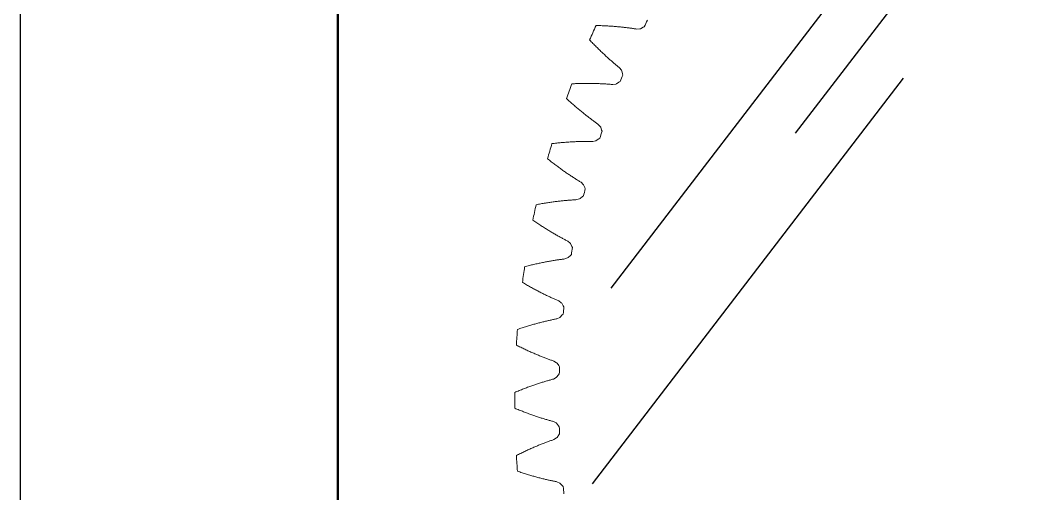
# Model space of a CAD drawing. Header units: millimetres. Extents: x 278858 to 279223, y 218711 to 219074.
# Drawn here: x 278858.1 to 278909.7, y 218916.1 to 218940.2 of the extents above; entities that cross this region are included whole.
import ezdxf

# ---------------------------------------------------------------- set-up
doc = ezdxf.new("R2010")
doc.units = ezdxf.units.MM
doc.header["$LTSCALE"] = 2
for name, color, linetype, lineweight in [('AM_4', 3, 'Continuous', 25), ('AM_9', 251, 'Continuous', 15), ('Visibile (ANSI)', 7, 'Continuous', 50)]:
    doc.layers.add(name, color=color, linetype=linetype, lineweight=lineweight)

msp = doc.modelspace()

# ---------------------------------------------------------------- linework, layer by layer
msp.add_lwpolyline([(279222.873, 219074.478), (278858.103, 219074.478), (278858.103, 218711.099), (279222.873, 218711.099)], close=True)
at = {"layer": 'AM_4'}
for p, q in [((278913.382, 218955.064), (278897.554, 218934.422)), ((278903.986, 218947.177), (278888.158, 218926.535)), ((278903.047, 218937.224), (278887.218, 218916.582))]:
    msp.add_line(p, q, dxfattribs=at)
at = {"layer": 'AM_9'}
for p, q in [((278887.475, 218939.903), (278887.413, 218939.905)), ((278887.536, 218939.901), (278887.475, 218939.903)), ((278887.596, 218939.899), (278887.536, 218939.901)), ((278887.657, 218939.897), (278887.596, 218939.899)), ((278887.716, 218939.895), (278887.657, 218939.897)), ((278887.775, 218939.893), (278887.716, 218939.895)), ((278887.834, 218939.89), (278887.775, 218939.893)), ((278887.892, 218939.887), (278887.834, 218939.89)), ((278887.95, 218939.884), (278887.892, 218939.887)), ((278888.007, 218939.881), (278887.95, 218939.884)), ((278888.064, 218939.878), (278888.007, 218939.881)), ((278888.12, 218939.874), (278888.064, 218939.878)), ((278888.175, 218939.87), (278888.12, 218939.874)), ((278888.231, 218939.867), (278888.175, 218939.87)), ((278888.285, 218939.863), (278888.231, 218939.867)), ((278888.339, 218939.858), (278888.285, 218939.863)), ((278888.393, 218939.854), (278888.339, 218939.858)), ((278888.446, 218939.85), (278888.393, 218939.854)), ((278888.499, 218939.845), (278888.446, 218939.85)), ((278888.551, 218939.841), (278888.499, 218939.845)), ((278888.602, 218939.836), (278888.551, 218939.841)), ((278888.653, 218939.831), (278888.602, 218939.836)), ((278888.704, 218939.826), (278888.653, 218939.831)), ((278888.754, 218939.821), (278888.704, 218939.826)), ((278888.803, 218939.815), (278888.754, 218939.821)), ((278888.852, 218939.81), (278888.803, 218939.815)), ((278888.901, 218939.804), (278888.852, 218939.81)), ((278888.949, 218939.799), (278888.901, 218939.804)), ((278888.996, 218939.793), (278888.949, 218939.799)), ((278889.043, 218939.787), (278888.996, 218939.793)), ((278889.09, 218939.781), (278889.043, 218939.787)), ((278889.136, 218939.775), (278889.09, 218939.781)), ((278889.181, 218939.769), (278889.136, 218939.775)), ((278889.226, 218939.763), (278889.181, 218939.769)), ((278889.271, 218939.756), (278889.226, 218939.763)), ((278889.314, 218939.75), (278889.271, 218939.756)), ((278889.358, 218939.743), (278889.314, 218939.75)), ((278889.401, 218939.737), (278889.358, 218939.743)), ((278889.443, 218939.73), (278889.401, 218939.737)), ((278889.486, 218939.726), (278889.443, 218939.73)), ((278889.639, 218939.736), (278889.486, 218939.726)), ((278889.672, 218939.741), (278889.639, 218939.736)), ((278889.808, 218939.813), (278889.672, 218939.741)), ((278889.87, 218939.844), (278889.808, 218939.813)), ((278887.086, 218939.171), (278887.129, 218939.126)), ((278887.129, 218939.126), (278887.171, 218939.081)), ((278887.171, 218939.081), (278887.213, 218939.038)), ((278887.213, 218939.038), (278887.255, 218938.994)), ((278887.255, 218938.994), (278887.296, 218938.952)), ((278887.296, 218938.952), (278887.338, 218938.909)), ((278887.338, 218938.909), (278887.379, 218938.867)), ((278887.379, 218938.867), (278887.42, 218938.826)), ((278887.42, 218938.826), (278887.461, 218938.785)), ((278887.461, 218938.785), (278887.501, 218938.745)), ((278887.501, 218938.745), (278887.542, 218938.705)), ((278887.542, 218938.705), (278887.582, 218938.666)), ((278887.582, 218938.666), (278887.622, 218938.627)), ((278887.622, 218938.627), (278887.662, 218938.588)), ((278887.662, 218938.588), (278887.701, 218938.55)), ((278887.701, 218938.55), (278887.74, 218938.513)), ((278887.74, 218938.513), (278887.779, 218938.476)), ((278887.779, 218938.476), (278887.818, 218938.44)), ((278887.818, 218938.44), (278887.857, 218938.404)), ((278887.857, 218938.404), (278887.895, 218938.368)), ((278887.895, 218938.368), (278887.933, 218938.333)), ((278887.933, 218938.333), (278887.971, 218938.298)), ((278887.971, 218938.298), (278888.009, 218938.264)), ((278888.009, 218938.264), (278888.046, 218938.23)), ((278888.046, 218938.23), (278888.083, 218938.197)), ((278888.083, 218938.197), (278888.12, 218938.164)), ((278888.12, 218938.164), (278888.156, 218938.132)), ((278888.156, 218938.132), (278888.193, 218938.1)), ((278888.193, 218938.1), (278888.229, 218938.069)), ((278888.229, 218938.069), (278888.264, 218938.038)), ((278888.264, 218938.038), (278888.3, 218938.007)), ((278888.3, 218938.007), (278888.335, 218937.977)), ((278888.335, 218937.977), (278888.37, 218937.947)), ((278888.37, 218937.947), (278888.405, 218937.918)), ((278888.405, 218937.918), (278888.439, 218937.889)), ((278888.439, 218937.889), (278888.473, 218937.861)), ((278888.473, 218937.861), (278888.507, 218937.833)), ((278888.507, 218937.833), (278888.541, 218937.806)), ((278888.541, 218937.806), (278888.574, 218937.778)), ((278888.574, 218937.778), (278888.606, 218937.749)), ((278888.606, 218937.749), (278888.701, 218937.629)), ((278888.701, 218937.629), (278888.719, 218937.601)), ((278888.719, 218937.601), (278888.756, 218937.452)), ((278888.756, 218937.452), (278888.775, 218937.385)), ((278886.246, 218936.941), (278886.184, 218936.938)), ((278886.307, 218936.944), (278886.246, 218936.941)), ((278886.368, 218936.946), (278886.307, 218936.944)), ((278886.428, 218936.948), (278886.368, 218936.946)), ((278886.488, 218936.95), (278886.428, 218936.948)), ((278886.547, 218936.952), (278886.488, 218936.95)), ((278886.605, 218936.953), (278886.547, 218936.952)), ((278886.664, 218936.954), (278886.605, 218936.953)), ((278886.721, 218936.955), (278886.664, 218936.954)), ((278886.779, 218936.956), (278886.721, 218936.955)), ((278886.835, 218936.957), (278886.779, 218936.956)), ((278886.892, 218936.957), (278886.835, 218936.957)), ((278886.947, 218936.957), (278886.892, 218936.957)), ((278887.003, 218936.957), (278886.947, 218936.957)), ((278887.057, 218936.957), (278887.003, 218936.957)), ((278887.112, 218936.957), (278887.057, 218936.957)), ((278887.165, 218936.956), (278887.112, 218936.957)), ((278887.219, 218936.956), (278887.165, 218936.956)), ((278887.271, 218936.955), (278887.219, 218936.956)), ((278887.324, 218936.954), (278887.271, 218936.955)), ((278887.375, 218936.953), (278887.324, 218936.954)), ((278887.427, 218936.951), (278887.375, 218936.953)), ((278887.477, 218936.95), (278887.427, 218936.951)), ((278887.528, 218936.948), (278887.477, 218936.95)), ((278887.577, 218936.946), (278887.528, 218936.948)), ((278887.627, 218936.944), (278887.577, 218936.946)), ((278887.676, 218936.942), (278887.627, 218936.944)), ((278887.724, 218936.94), (278887.676, 218936.942)), ((278887.772, 218936.937), (278887.724, 218936.94)), ((278887.819, 218936.935), (278887.772, 218936.937)), ((278887.866, 218936.932), (278887.819, 218936.935)), ((278887.912, 218936.929), (278887.866, 218936.932)), ((278887.958, 218936.926), (278887.912, 218936.929)), ((278888.003, 218936.923), (278887.958, 218936.926)), ((278888.048, 218936.92), (278888.003, 218936.923)), ((278888.092, 218936.917), (278888.048, 218936.92)), ((278888.136, 218936.913), (278888.092, 218936.917)), ((278888.179, 218936.91), (278888.136, 218936.913)), ((278888.222, 218936.906), (278888.179, 218936.91)), ((278888.265, 218936.905), (278888.222, 218936.906)), ((278888.417, 218936.925), (278888.265, 218936.905)), ((278888.449, 218936.933), (278888.417, 218936.925)), ((278888.58, 218937.014), (278888.449, 218936.933)), ((278888.639, 218937.049), (278888.58, 218937.014)), ((278885.909, 218936.183), (278885.955, 218936.141)), ((278885.955, 218936.141), (278886, 218936.1)), ((278886, 218936.1), (278886.045, 218936.059)), ((278886.045, 218936.059), (278886.09, 218936.019)), ((278886.09, 218936.019), (278886.134, 218935.979)), ((278886.134, 218935.979), (278886.179, 218935.94)), ((278886.179, 218935.94), (278886.223, 218935.901)), ((278886.223, 218935.901), (278886.266, 218935.863)), ((278886.266, 218935.863), (278886.31, 218935.825)), ((278886.31, 218935.825), (278886.353, 218935.788)), ((278886.353, 218935.788), (278886.396, 218935.751)), ((278886.396, 218935.751), (278886.439, 218935.714)), ((278886.439, 218935.714), (278886.482, 218935.678)), ((278886.482, 218935.678), (278886.524, 218935.643)), ((278886.524, 218935.643), (278886.566, 218935.608)), ((278886.566, 218935.608), (278886.608, 218935.573)), ((278886.608, 218935.573), (278886.649, 218935.539)), ((278886.649, 218935.539), (278886.691, 218935.505)), ((278886.691, 218935.505), (278886.732, 218935.472)), ((278886.732, 218935.472), (278886.772, 218935.439)), ((278886.772, 218935.439), (278886.813, 218935.407)), ((278886.813, 218935.407), (278886.853, 218935.375)), ((278886.853, 218935.375), (278886.893, 218935.343)), ((278886.893, 218935.343), (278886.932, 218935.312)), ((278886.932, 218935.312), (278886.972, 218935.282)), ((278886.972, 218935.282), (278887.011, 218935.252)), ((278887.011, 218935.252), (278887.049, 218935.222)), ((278887.049, 218935.222), (278887.088, 218935.193)), ((278887.088, 218935.193), (278887.126, 218935.164)), ((278887.126, 218935.164), (278887.164, 218935.135)), ((278887.164, 218935.135), (278887.201, 218935.107)), ((278887.201, 218935.107), (278887.239, 218935.08)), ((278887.239, 218935.08), (278887.276, 218935.053)), ((278887.276, 218935.053), (278887.312, 218935.026)), ((278887.312, 218935.026), (278887.349, 218934.999)), ((278887.349, 218934.999), (278887.385, 218934.974)), ((278887.385, 218934.974), (278887.42, 218934.948)), ((278887.42, 218934.948), (278887.456, 218934.923)), ((278887.456, 218934.923), (278887.491, 218934.898)), ((278887.491, 218934.898), (278887.525, 218934.872)), ((278887.525, 218934.872), (278887.628, 218934.758)), ((278887.628, 218934.758), (278887.648, 218934.731)), ((278887.648, 218934.731), (278887.695, 218934.585)), ((278887.695, 218934.585), (278887.719, 218934.52)), ((278885.227, 218933.9), (278885.165, 218933.893)), ((278885.288, 218933.907), (278885.227, 218933.9)), ((278885.348, 218933.914), (278885.288, 218933.907)), ((278885.408, 218933.92), (278885.348, 218933.914)), ((278885.467, 218933.926), (278885.408, 218933.92)), ((278885.526, 218933.932), (278885.467, 218933.926)), ((278885.585, 218933.937), (278885.526, 218933.932)), ((278885.643, 218933.943), (278885.585, 218933.937)), ((278885.7, 218933.948), (278885.643, 218933.943)), ((278885.757, 218933.953), (278885.7, 218933.948)), ((278885.814, 218933.957), (278885.757, 218933.953)), ((278885.87, 218933.962), (278885.814, 218933.957)), ((278885.925, 218933.966), (278885.87, 218933.962)), ((278885.98, 218933.97), (278885.925, 218933.966)), ((278886.035, 218933.973), (278885.98, 218933.97)), ((278886.089, 218933.977), (278886.035, 218933.973)), ((278886.143, 218933.98), (278886.089, 218933.977)), ((278886.196, 218933.983), (278886.143, 218933.98)), ((278886.249, 218933.986), (278886.196, 218933.983)), ((278886.301, 218933.988), (278886.249, 218933.986)), ((278886.353, 218933.991), (278886.301, 218933.988)), ((278886.404, 218933.993), (278886.353, 218933.991)), ((278886.455, 218933.995), (278886.404, 218933.993)), ((278886.505, 218933.997), (278886.455, 218933.995)), ((278886.555, 218933.998), (278886.505, 218933.997)), ((278886.604, 218934), (278886.555, 218933.998)), ((278886.653, 218934.001), (278886.604, 218934)), ((278886.701, 218934.002), (278886.653, 218934.001)), ((278886.749, 218934.003), (278886.701, 218934.002)), ((278886.796, 218934.004), (278886.749, 218934.003)), ((278886.843, 218934.004), (278886.796, 218934.004)), ((278886.889, 218934.005), (278886.843, 218934.004)), ((278886.935, 218934.005), (278886.889, 218934.005)), ((278886.981, 218934.005), (278886.935, 218934.005)), ((278887.026, 218934.005), (278886.981, 218934.005)), ((278887.07, 218934.005), (278887.026, 218934.005)), ((278887.114, 218934.005), (278887.07, 218934.005)), ((278887.157, 218934.004), (278887.114, 218934.005)), ((278887.2, 218934.003), (278887.157, 218934.004)), ((278887.243, 218934.005), (278887.2, 218934.003)), ((278887.394, 218934.036), (278887.243, 218934.005)), ((278887.425, 218934.046), (278887.394, 218934.036)), ((278887.55, 218934.136), (278887.425, 218934.046)), ((278887.607, 218934.176), (278887.55, 218934.136)), ((278884.944, 218933.121), (278884.992, 218933.083)), ((278884.992, 218933.083), (278885.04, 218933.045)), ((278885.04, 218933.045), (278885.088, 218933.007)), ((278885.088, 218933.007), (278885.135, 218932.97)), ((278885.135, 218932.97), (278885.182, 218932.933)), ((278885.182, 218932.933), (278885.229, 218932.897)), ((278885.229, 218932.897), (278885.276, 218932.862)), ((278885.276, 218932.862), (278885.322, 218932.826)), ((278885.322, 218932.826), (278885.368, 218932.792)), ((278885.368, 218932.792), (278885.414, 218932.757)), ((278885.414, 218932.757), (278885.46, 218932.723)), ((278885.46, 218932.723), (278885.505, 218932.69)), ((278885.505, 218932.69), (278885.55, 218932.657)), ((278885.55, 218932.657), (278885.595, 218932.625)), ((278885.595, 218932.625), (278885.639, 218932.593)), ((278885.639, 218932.593), (278885.683, 218932.561)), ((278885.683, 218932.561), (278885.727, 218932.53)), ((278885.727, 218932.53), (278885.771, 218932.499)), ((278885.771, 218932.499), (278885.814, 218932.469)), ((278885.814, 218932.469), (278885.857, 218932.439)), ((278885.857, 218932.439), (278885.899, 218932.409)), ((278885.899, 218932.409), (278885.942, 218932.38)), ((278885.942, 218932.38), (278885.983, 218932.352)), ((278885.983, 218932.352), (278886.025, 218932.324)), ((278886.025, 218932.324), (278886.067, 218932.296)), ((278886.067, 218932.296), (278886.108, 218932.268)), ((278886.108, 218932.268), (278886.148, 218932.242)), ((278886.148, 218932.242), (278886.189, 218932.215)), ((278886.189, 218932.215), (278886.229, 218932.189)), ((278886.229, 218932.189), (278886.268, 218932.163)), ((278886.268, 218932.163), (278886.308, 218932.138)), ((278886.308, 218932.138), (278886.347, 218932.113)), ((278886.347, 218932.113), (278886.386, 218932.088)), ((278886.386, 218932.088), (278886.424, 218932.064)), ((278886.424, 218932.064), (278886.462, 218932.041)), ((278886.462, 218932.041), (278886.5, 218932.017)), ((278886.5, 218932.017), (278886.537, 218931.994)), ((278886.537, 218931.994), (278886.574, 218931.972)), ((278886.574, 218931.972), (278886.611, 218931.95)), ((278886.611, 218931.95), (278886.647, 218931.925)), ((278886.647, 218931.925), (278886.758, 218931.819)), ((278886.758, 218931.819), (278886.78, 218931.794)), ((278886.78, 218931.794), (278886.837, 218931.652)), ((278886.837, 218931.652), (278886.865, 218931.588)), ((278886.723, 218931.194), (278886.605, 218931.095)), ((278886.777, 218931.237), (278886.723, 218931.194)), ((278884.422, 218930.796), (278884.362, 218930.785)), ((278884.482, 218930.807), (278884.422, 218930.796)), ((278884.542, 218930.818), (278884.482, 218930.807)), ((278884.601, 218930.828), (278884.542, 218930.818)), ((278884.66, 218930.839), (278884.601, 218930.828)), ((278884.719, 218930.849), (278884.66, 218930.839)), ((278884.777, 218930.858), (278884.719, 218930.849)), ((278884.834, 218930.867), (278884.777, 218930.858)), ((278884.891, 218930.876), (278884.834, 218930.867)), ((278884.948, 218930.885), (278884.891, 218930.876)), ((278885.004, 218930.894), (278884.948, 218930.885)), ((278885.059, 218930.902), (278885.004, 218930.894)), ((278885.114, 218930.91), (278885.059, 218930.902)), ((278885.169, 218930.918), (278885.114, 218930.91)), ((278885.223, 218930.925), (278885.169, 218930.918)), ((278885.277, 218930.932), (278885.223, 218930.925)), ((278885.33, 218930.939), (278885.277, 218930.932)), ((278885.383, 218930.946), (278885.33, 218930.939)), ((278885.436, 218930.953), (278885.383, 218930.946)), ((278885.488, 218930.959), (278885.436, 218930.953)), ((278885.539, 218930.965), (278885.488, 218930.959)), ((278885.59, 218930.971), (278885.539, 218930.965)), ((278885.641, 218930.976), (278885.59, 218930.971)), ((278885.691, 218930.981), (278885.641, 218930.976)), ((278885.74, 218930.987), (278885.691, 218930.981)), ((278885.789, 218930.991), (278885.74, 218930.987)), ((278885.838, 218930.996), (278885.789, 218930.991)), ((278885.886, 218931.001), (278885.838, 218930.996)), ((278885.934, 218931.005), (278885.886, 218931.001)), ((278885.981, 218931.009), (278885.934, 218931.005)), ((278886.027, 218931.013), (278885.981, 218931.009)), ((278886.074, 218931.016), (278886.027, 218931.013)), ((278886.119, 218931.02), (278886.074, 218931.016)), ((278886.165, 218931.023), (278886.119, 218931.02)), ((278886.209, 218931.026), (278886.165, 218931.023)), ((278886.254, 218931.029), (278886.209, 218931.026)), ((278886.297, 218931.032), (278886.254, 218931.029)), ((278886.341, 218931.034), (278886.297, 218931.032)), ((278886.383, 218931.037), (278886.341, 218931.034)), ((278886.426, 218931.041), (278886.383, 218931.037)), ((278886.574, 218931.083), (278886.426, 218931.041)), ((278886.605, 218931.095), (278886.574, 218931.083)), ((278884.194, 218929.999), (278884.245, 218929.964)), ((278884.245, 218929.964), (278884.296, 218929.929)), ((278884.296, 218929.929), (278884.346, 218929.895)), ((278884.346, 218929.895), (278884.396, 218929.862)), ((278884.396, 218929.862), (278884.445, 218929.828)), ((278884.445, 218929.828), (278884.495, 218929.796)), ((278884.495, 218929.796), (278884.544, 218929.763)), ((278884.544, 218929.763), (278884.593, 218929.731)), ((278884.593, 218929.731), (278884.641, 218929.7)), ((278884.641, 218929.7), (278884.689, 218929.669)), ((278884.689, 218929.669), (278884.737, 218929.638)), ((278884.737, 218929.638), (278884.784, 218929.608)), ((278884.784, 218929.608), (278884.831, 218929.579)), ((278884.831, 218929.579), (278884.878, 218929.549)), ((278884.878, 218929.549), (278884.925, 218929.52)), ((278884.925, 218929.52), (278884.971, 218929.492)), ((278884.971, 218929.492), (278885.017, 218929.464)), ((278885.017, 218929.464), (278885.062, 218929.436)), ((278885.062, 218929.436), (278885.108, 218929.409)), ((278885.108, 218929.409), (278885.152, 218929.382)), ((278885.152, 218929.382), (278885.197, 218929.356)), ((278885.197, 218929.356), (278885.241, 218929.33)), ((278885.241, 218929.33), (278885.285, 218929.304)), ((278885.285, 218929.304), (278885.329, 218929.279)), ((278885.329, 218929.279), (278885.372, 218929.254)), ((278885.372, 218929.254), (278885.415, 218929.23)), ((278885.415, 218929.23), (278885.457, 218929.206)), ((278885.457, 218929.206), (278885.499, 218929.182)), ((278885.499, 218929.182), (278885.541, 218929.159)), ((278885.541, 218929.159), (278885.583, 218929.136)), ((278885.583, 218929.136), (278885.624, 218929.113)), ((278885.624, 218929.113), (278885.664, 218929.091)), ((278885.664, 218929.091), (278885.705, 218929.069)), ((278885.705, 218929.069), (278885.745, 218929.048)), ((278885.745, 218929.048), (278885.784, 218929.027)), ((278885.784, 218929.027), (278885.824, 218929.006)), ((278885.824, 218929.006), (278885.863, 218928.986)), ((278885.863, 218928.986), (278885.901, 218928.966)), ((278885.901, 218928.966), (278885.939, 218928.947)), ((278885.939, 218928.947), (278885.976, 218928.925)), ((278885.976, 218928.925), (278886.095, 218928.827)), ((278886.095, 218928.827), (278886.118, 218928.803)), ((278886.118, 218928.803), (278886.185, 218928.665)), ((278886.185, 218928.665), (278886.218, 218928.604)), ((278885.818, 218928.028), (278885.776, 218928.02)), ((278885.963, 218928.08), (278885.818, 218928.028)), ((278885.993, 218928.094), (278885.963, 218928.08)), ((278886.104, 218928.2), (278885.993, 218928.094)), ((278886.155, 218928.247), (278886.104, 218928.2)), ((278883.836, 218927.643), (278883.776, 218927.628)), ((278883.895, 218927.659), (278883.836, 218927.643)), ((278883.954, 218927.674), (278883.895, 218927.659)), ((278884.013, 218927.688), (278883.954, 218927.674)), ((278884.071, 218927.702), (278884.013, 218927.688)), ((278884.128, 218927.716), (278884.071, 218927.702)), ((278884.185, 218927.73), (278884.128, 218927.716)), ((278884.242, 218927.743), (278884.185, 218927.73)), ((278884.298, 218927.756), (278884.242, 218927.743)), ((278884.354, 218927.769), (278884.298, 218927.756)), ((278884.409, 218927.781), (278884.354, 218927.769)), ((278884.464, 218927.793), (278884.409, 218927.781)), ((278884.519, 218927.805), (278884.464, 218927.793)), ((278884.573, 218927.817), (278884.519, 218927.805)), ((278884.626, 218927.828), (278884.573, 218927.817)), ((278884.68, 218927.839), (278884.626, 218927.828)), ((278884.732, 218927.85), (278884.68, 218927.839)), ((278884.784, 218927.86), (278884.732, 218927.85)), ((278884.836, 218927.87), (278884.784, 218927.86)), ((278884.888, 218927.88), (278884.836, 218927.87)), ((278884.939, 218927.89), (278884.888, 218927.88)), ((278884.989, 218927.899), (278884.939, 218927.89)), ((278885.039, 218927.908), (278884.989, 218927.899)), ((278885.088, 218927.917), (278885.039, 218927.908)), ((278885.138, 218927.925), (278885.088, 218927.917)), ((278885.186, 218927.934), (278885.138, 218927.925)), ((278885.234, 218927.942), (278885.186, 218927.934)), ((278885.282, 218927.949), (278885.234, 218927.942)), ((278885.329, 218927.957), (278885.282, 218927.949)), ((278885.376, 218927.964), (278885.329, 218927.957)), ((278885.422, 218927.971), (278885.376, 218927.964)), ((278885.468, 218927.978), (278885.422, 218927.971)), ((278885.513, 218927.985), (278885.468, 218927.978)), ((278885.558, 218927.991), (278885.513, 218927.985)), ((278885.603, 218927.997), (278885.558, 218927.991)), ((278885.647, 218928.003), (278885.603, 218927.997)), ((278885.69, 218928.009), (278885.647, 218928.003)), ((278885.733, 218928.015), (278885.69, 218928.009)), ((278885.776, 218928.02), (278885.733, 218928.015)), ((278883.665, 218926.832), (278883.718, 218926.801)), ((278883.718, 218926.801), (278883.77, 218926.77)), ((278883.77, 218926.77), (278883.823, 218926.739)), ((278883.823, 218926.739), (278883.875, 218926.709)), ((278883.875, 218926.709), (278883.927, 218926.68)), ((278883.927, 218926.68), (278883.978, 218926.65)), ((278883.978, 218926.65), (278884.029, 218926.622)), ((278884.029, 218926.622), (278884.08, 218926.593)), ((278884.08, 218926.593), (278884.131, 218926.565)), ((278884.131, 218926.565), (278884.181, 218926.538)), ((278884.181, 218926.538), (278884.231, 218926.51)), ((278884.231, 218926.51), (278884.28, 218926.484)), ((278884.28, 218926.484), (278884.329, 218926.457)), ((278884.329, 218926.457), (278884.378, 218926.431)), ((278884.378, 218926.431), (278884.426, 218926.406)), ((278884.426, 218926.406), (278884.475, 218926.381)), ((278884.475, 218926.381), (278884.522, 218926.356)), ((278884.522, 218926.356), (278884.57, 218926.331)), ((278884.57, 218926.331), (278884.617, 218926.307)), ((278884.617, 218926.307), (278884.663, 218926.284)), ((278884.663, 218926.284), (278884.71, 218926.26)), ((278884.71, 218926.26), (278884.755, 218926.238)), ((278884.755, 218926.238), (278884.801, 218926.215)), ((278884.801, 218926.215), (278884.846, 218926.193)), ((278884.846, 218926.193), (278884.891, 218926.171)), ((278884.891, 218926.171), (278884.935, 218926.15)), ((278884.935, 218926.15), (278884.98, 218926.129)), ((278884.98, 218926.129), (278885.023, 218926.108)), ((278885.023, 218926.108), (278885.067, 218926.088)), ((278885.067, 218926.088), (278885.109, 218926.068)), ((278885.109, 218926.068), (278885.152, 218926.048)), ((278885.152, 218926.048), (278885.194, 218926.029)), ((278885.194, 218926.029), (278885.236, 218926.01)), ((278885.236, 218926.01), (278885.277, 218925.992)), ((278885.277, 218925.992), (278885.318, 218925.974)), ((278885.318, 218925.974), (278885.359, 218925.956)), ((278885.359, 218925.956), (278885.399, 218925.938)), ((278885.399, 218925.938), (278885.439, 218925.921)), ((278885.439, 218925.921), (278885.479, 218925.904)), ((278885.479, 218925.904), (278885.517, 218925.885)), ((278885.517, 218925.885), (278885.642, 218925.795)), ((278885.642, 218925.795), (278885.667, 218925.774)), ((278885.667, 218925.774), (278885.744, 218925.641)), ((278885.744, 218925.641), (278885.78, 218925.582)), ((278885.209, 218924.934), (278885.165, 218924.925)), ((278885.253, 218924.943), (278885.209, 218924.934)), ((278885.296, 218924.952), (278885.253, 218924.943)), ((278885.338, 218924.96), (278885.296, 218924.952)), ((278885.38, 218924.968), (278885.338, 218924.96)), ((278885.422, 218924.979), (278885.38, 218924.968)), ((278885.563, 218925.041), (278885.422, 218924.979)), ((278885.592, 218925.057), (278885.563, 218925.041)), ((278885.694, 218925.171), (278885.592, 218925.057)), ((278885.742, 218925.221), (278885.694, 218925.171)), ((278883.471, 218924.458), (278883.413, 218924.438)), ((278883.529, 218924.477), (278883.471, 218924.458)), ((278883.587, 218924.496), (278883.529, 218924.477)), ((278883.644, 218924.514), (278883.587, 218924.496)), ((278883.701, 218924.533), (278883.644, 218924.514)), ((278883.758, 218924.551), (278883.701, 218924.533)), ((278883.814, 218924.568), (278883.758, 218924.551)), ((278883.869, 218924.585), (278883.814, 218924.568)), ((278883.924, 218924.602), (278883.869, 218924.585)), ((278883.979, 218924.619), (278883.924, 218924.602)), ((278884.034, 218924.635), (278883.979, 218924.619)), ((278884.088, 218924.651), (278884.034, 218924.635)), ((278884.141, 218924.666), (278884.088, 218924.651)), ((278884.194, 218924.682), (278884.141, 218924.666)), ((278884.247, 218924.697), (278884.194, 218924.682)), ((278884.299, 218924.711), (278884.247, 218924.697)), ((278884.351, 218924.726), (278884.299, 218924.711)), ((278884.402, 218924.74), (278884.351, 218924.726)), ((278884.453, 218924.753), (278884.402, 218924.74)), ((278884.504, 218924.767), (278884.453, 218924.753)), ((278884.554, 218924.78), (278884.504, 218924.767)), ((278884.604, 218924.793), (278884.554, 218924.78)), ((278884.653, 218924.805), (278884.604, 218924.793)), ((278884.702, 218924.817), (278884.653, 218924.805)), ((278884.75, 218924.829), (278884.702, 218924.817)), ((278884.798, 218924.841), (278884.75, 218924.829)), ((278884.845, 218924.852), (278884.798, 218924.841)), ((278884.892, 218924.864), (278884.845, 218924.852)), ((278884.939, 218924.874), (278884.892, 218924.864)), ((278884.985, 218924.885), (278884.939, 218924.874)), ((278885.031, 218924.895), (278884.985, 218924.885)), ((278885.076, 218924.905), (278885.031, 218924.895)), ((278885.121, 218924.915), (278885.076, 218924.905)), ((278885.165, 218924.925), (278885.121, 218924.915)), ((278883.357, 218923.636), (278883.412, 218923.609)), ((278883.412, 218923.609), (278883.467, 218923.581)), ((278883.467, 218923.581), (278883.521, 218923.555)), ((278883.521, 218923.555), (278883.575, 218923.528)), ((278883.575, 218923.528), (278883.629, 218923.502)), ((278883.629, 218923.502), (278883.683, 218923.477)), ((278883.683, 218923.477), (278883.736, 218923.452)), ((278883.736, 218923.452), (278883.788, 218923.427)), ((278883.788, 218923.427), (278883.841, 218923.402)), ((278883.841, 218923.402), (278883.893, 218923.378)), ((278883.893, 218923.378), (278883.944, 218923.355)), ((278883.944, 218923.355), (278883.995, 218923.331)), ((278883.995, 218923.331), (278884.046, 218923.309)), ((278884.046, 218923.309), (278884.097, 218923.286)), ((278884.097, 218923.286), (278884.147, 218923.264)), ((278884.147, 218923.264), (278884.196, 218923.242)), ((278884.196, 218923.242), (278884.246, 218923.221)), ((278884.246, 218923.221), (278884.295, 218923.2)), ((278884.295, 218923.2), (278884.343, 218923.179)), ((278884.343, 218923.179), (278884.391, 218923.159)), ((278884.391, 218923.159), (278884.439, 218923.139)), ((278884.439, 218923.139), (278884.487, 218923.119)), ((278884.487, 218923.119), (278884.534, 218923.1)), ((278884.534, 218923.1), (278884.58, 218923.081)), ((278884.58, 218923.081), (278884.626, 218923.062)), ((278884.626, 218923.062), (278884.672, 218923.044)), ((278884.672, 218923.044), (278884.718, 218923.026)), ((278884.718, 218923.026), (278884.763, 218923.009)), ((278884.763, 218923.009), (278884.807, 218922.992)), ((278884.807, 218922.992), (278884.852, 218922.975)), ((278884.852, 218922.975), (278884.895, 218922.958)), ((278884.895, 218922.958), (278884.939, 218922.942)), ((278884.939, 218922.942), (278884.982, 218922.926)), ((278884.982, 218922.926), (278885.024, 218922.91)), ((278885.024, 218922.91), (278885.067, 218922.895)), ((278885.067, 218922.895), (278885.108, 218922.88)), ((278885.108, 218922.88), (278885.15, 218922.865)), ((278885.15, 218922.865), (278885.191, 218922.851)), ((278885.191, 218922.851), (278885.231, 218922.837)), ((278885.231, 218922.837), (278885.271, 218922.821)), ((278885.271, 218922.821), (278885.402, 218922.74)), ((278885.402, 218922.74), (278885.428, 218922.72)), ((278885.428, 218922.72), (278885.514, 218922.593)), ((278885.514, 218922.593), (278885.554, 218922.536)), ((278884.987, 218921.838), (278884.943, 218921.825)), ((278885.03, 218921.85), (278884.987, 218921.838)), ((278885.073, 218921.862), (278885.03, 218921.85)), ((278885.115, 218921.874), (278885.073, 218921.862)), ((278885.157, 218921.885), (278885.115, 218921.874)), ((278885.198, 218921.897), (278885.157, 218921.885)), ((278885.239, 218921.91), (278885.198, 218921.897)), ((278885.375, 218921.982), (278885.239, 218921.91)), ((278885.403, 218922), (278885.375, 218921.982)), ((278885.498, 218922.121), (278885.403, 218922)), ((278885.542, 218922.174), (278885.498, 218922.121)), ((278883.498, 218921.323), (278883.443, 218921.3)), ((278883.554, 218921.345), (278883.498, 218921.323)), ((278883.609, 218921.367), (278883.554, 218921.345)), ((278883.664, 218921.388), (278883.609, 218921.367)), ((278883.718, 218921.409), (278883.664, 218921.388)), ((278883.772, 218921.43), (278883.718, 218921.409)), ((278883.825, 218921.45), (278883.772, 218921.43)), ((278883.878, 218921.47), (278883.825, 218921.45)), ((278883.931, 218921.49), (278883.878, 218921.47)), ((278883.983, 218921.509), (278883.931, 218921.49)), ((278884.035, 218921.528), (278883.983, 218921.509)), ((278884.087, 218921.547), (278884.035, 218921.528)), ((278884.138, 218921.565), (278884.087, 218921.547)), ((278884.188, 218921.583), (278884.138, 218921.565)), ((278884.239, 218921.6), (278884.188, 218921.583)), ((278884.289, 218921.617), (278884.239, 218921.6)), ((278884.338, 218921.634), (278884.289, 218921.617)), ((278884.387, 218921.651), (278884.338, 218921.634)), ((278884.436, 218921.667), (278884.387, 218921.651)), ((278884.484, 218921.683), (278884.436, 218921.667)), ((278884.532, 218921.699), (278884.484, 218921.683)), ((278884.579, 218921.714), (278884.532, 218921.699)), ((278884.626, 218921.729), (278884.579, 218921.714)), ((278884.673, 218921.744), (278884.626, 218921.729)), ((278884.719, 218921.758), (278884.673, 218921.744)), ((278884.765, 218921.772), (278884.719, 218921.758)), ((278884.81, 218921.786), (278884.765, 218921.772)), ((278884.855, 218921.799), (278884.81, 218921.786)), ((278884.899, 218921.812), (278884.855, 218921.799)), ((278884.943, 218921.825), (278884.899, 218921.812)), ((278883.33, 218921.254), (278883.273, 218921.23)), ((278883.386, 218921.277), (278883.33, 218921.254)), ((278883.443, 218921.3), (278883.386, 218921.277)), ((278883.273, 218920.427), (278883.33, 218920.403)), ((278883.33, 218920.403), (278883.386, 218920.38)), ((278883.386, 218920.38), (278883.443, 218920.357)), ((278883.443, 218920.357), (278883.498, 218920.334)), ((278883.498, 218920.334), (278883.554, 218920.312)), ((278883.554, 218920.312), (278883.609, 218920.29)), ((278883.609, 218920.29), (278883.664, 218920.269)), ((278883.664, 218920.269), (278883.718, 218920.248)), ((278883.718, 218920.248), (278883.772, 218920.227)), ((278883.772, 218920.227), (278883.825, 218920.207)), ((278883.825, 218920.207), (278883.878, 218920.187)), ((278883.878, 218920.187), (278883.931, 218920.167)), ((278883.931, 218920.167), (278883.983, 218920.148)), ((278883.983, 218920.148), (278884.035, 218920.129)), ((278884.035, 218920.129), (278884.087, 218920.11)), ((278884.087, 218920.11), (278884.138, 218920.092)), ((278884.138, 218920.092), (278884.188, 218920.074)), ((278884.188, 218920.074), (278884.239, 218920.057)), ((278884.239, 218920.057), (278884.289, 218920.039)), ((278884.289, 218920.039), (278884.338, 218920.022)), ((278884.338, 218920.022), (278884.387, 218920.006)), ((278884.387, 218920.006), (278884.436, 218919.99)), ((278884.436, 218919.99), (278884.484, 218919.974)), ((278884.484, 218919.974), (278884.532, 218919.958)), ((278884.532, 218919.958), (278884.579, 218919.943)), ((278884.579, 218919.943), (278884.626, 218919.928)), ((278884.626, 218919.928), (278884.673, 218919.913)), ((278884.673, 218919.913), (278884.719, 218919.899)), ((278884.719, 218919.899), (278884.765, 218919.885)), ((278884.765, 218919.885), (278884.81, 218919.871)), ((278884.81, 218919.871), (278884.855, 218919.857)), ((278884.855, 218919.857), (278884.899, 218919.844)), ((278884.899, 218919.844), (278884.943, 218919.831)), ((278884.943, 218919.831), (278884.987, 218919.819)), ((278884.987, 218919.819), (278885.03, 218919.807)), ((278885.03, 218919.807), (278885.073, 218919.795)), ((278885.073, 218919.795), (278885.115, 218919.783)), ((278885.115, 218919.783), (278885.157, 218919.771)), ((278885.157, 218919.771), (278885.198, 218919.76)), ((278885.198, 218919.76), (278885.239, 218919.746)), ((278885.239, 218919.746), (278885.375, 218919.675)), ((278885.375, 218919.675), (278885.403, 218919.657)), ((278885.403, 218919.657), (278885.498, 218919.536)), ((278885.498, 218919.536), (278885.542, 218919.483)), ((278885.024, 218918.746), (278884.982, 218918.731)), ((278885.067, 218918.762), (278885.024, 218918.746)), ((278885.108, 218918.777), (278885.067, 218918.762)), ((278885.15, 218918.791), (278885.108, 218918.777)), ((278885.191, 218918.806), (278885.15, 218918.791)), ((278885.231, 218918.82), (278885.191, 218918.806)), ((278885.271, 218918.836), (278885.231, 218918.82)), ((278885.402, 218918.917), (278885.271, 218918.836)), ((278885.428, 218918.937), (278885.402, 218918.917)), ((278885.514, 218919.064), (278885.428, 218918.937)), ((278885.554, 218919.121), (278885.514, 218919.064)), ((278883.788, 218918.23), (278883.736, 218918.205)), ((278883.841, 218918.254), (278883.788, 218918.23)), ((278883.893, 218918.278), (278883.841, 218918.254)), ((278883.944, 218918.302), (278883.893, 218918.278)), ((278883.995, 218918.325), (278883.944, 218918.302)), ((278884.046, 218918.348), (278883.995, 218918.325)), ((278884.097, 218918.371), (278884.046, 218918.348)), ((278884.147, 218918.393), (278884.097, 218918.371)), ((278884.196, 218918.415), (278884.147, 218918.393)), ((278884.246, 218918.436), (278884.196, 218918.415)), ((278884.295, 218918.457), (278884.246, 218918.436)), ((278884.343, 218918.478), (278884.295, 218918.457)), ((278884.391, 218918.498), (278884.343, 218918.478)), ((278884.439, 218918.518), (278884.391, 218918.498)), ((278884.487, 218918.538), (278884.439, 218918.518)), ((278884.534, 218918.557), (278884.487, 218918.538)), ((278884.58, 218918.576), (278884.534, 218918.557)), ((278884.626, 218918.594), (278884.58, 218918.576)), ((278884.672, 218918.613), (278884.626, 218918.594)), ((278884.718, 218918.63), (278884.672, 218918.613)), ((278884.763, 218918.648), (278884.718, 218918.63)), ((278884.807, 218918.665), (278884.763, 218918.648)), ((278884.852, 218918.682), (278884.807, 218918.665)), ((278884.895, 218918.699), (278884.852, 218918.682)), ((278884.939, 218918.715), (278884.895, 218918.699)), ((278884.982, 218918.731), (278884.939, 218918.715)), ((278883.412, 218918.048), (278883.357, 218918.021)), ((278883.467, 218918.075), (278883.412, 218918.048)), ((278883.521, 218918.102), (278883.467, 218918.075)), ((278883.575, 218918.128), (278883.521, 218918.102)), ((278883.629, 218918.154), (278883.575, 218918.128)), ((278883.683, 218918.18), (278883.629, 218918.154)), ((278883.736, 218918.205), (278883.683, 218918.18)), ((278883.413, 218917.219), (278883.471, 218917.199)), ((278883.471, 218917.199), (278883.529, 218917.18)), ((278883.529, 218917.18), (278883.587, 218917.161)), ((278883.587, 218917.161), (278883.644, 218917.142)), ((278883.644, 218917.142), (278883.701, 218917.124)), ((278883.701, 218917.124), (278883.758, 218917.106)), ((278883.758, 218917.106), (278883.814, 218917.089)), ((278883.814, 218917.089), (278883.869, 218917.071)), ((278883.869, 218917.071), (278883.924, 218917.055)), ((278883.924, 218917.055), (278883.979, 218917.038)), ((278883.979, 218917.038), (278884.034, 218917.022)), ((278884.034, 218917.022), (278884.088, 218917.006)), ((278884.088, 218917.006), (278884.141, 218916.99)), ((278884.141, 218916.99), (278884.194, 218916.975)), ((278884.194, 218916.975), (278884.247, 218916.96)), ((278884.247, 218916.96), (278884.299, 218916.945)), ((278884.299, 218916.945), (278884.351, 218916.931)), ((278884.351, 218916.931), (278884.402, 218916.917)), ((278884.402, 218916.917), (278884.453, 218916.903)), ((278884.453, 218916.903), (278884.504, 218916.89)), ((278884.504, 218916.89), (278884.554, 218916.877)), ((278884.554, 218916.877), (278884.604, 218916.864)), ((278884.604, 218916.864), (278884.653, 218916.852)), ((278884.653, 218916.852), (278884.702, 218916.839)), ((278884.702, 218916.839), (278884.75, 218916.827)), ((278884.75, 218916.827), (278884.798, 218916.816)), ((278884.798, 218916.816), (278884.845, 218916.804)), ((278884.845, 218916.804), (278884.892, 218916.793)), ((278884.892, 218916.793), (278884.939, 218916.782)), ((278884.939, 218916.782), (278884.985, 218916.772)), ((278884.985, 218916.772), (278885.031, 218916.762)), ((278885.031, 218916.762), (278885.076, 218916.751)), ((278885.076, 218916.751), (278885.121, 218916.742)), ((278885.121, 218916.742), (278885.165, 218916.732)), ((278885.165, 218916.732), (278885.209, 218916.723)), ((278885.209, 218916.723), (278885.253, 218916.714)), ((278885.253, 218916.714), (278885.296, 218916.705)), ((278885.296, 218916.705), (278885.338, 218916.697)), ((278885.338, 218916.697), (278885.38, 218916.688)), ((278885.38, 218916.688), (278885.422, 218916.678)), ((278885.422, 218916.678), (278885.563, 218916.616)), ((278885.563, 218916.616), (278885.592, 218916.6)), ((278885.592, 218916.6), (278885.694, 218916.486)), ((278885.694, 218916.486), (278885.742, 218916.435))]:
    msp.add_line(p, q, dxfattribs=at)
for radius, start, end in [(46, 155.4996, 156.5004), (43.75, 153.7628, 154.2372), (43.75, 157.7628, 158.2372), (46, 159.4996, 160.5004), (43.75, 161.7628, 162.2372), (46, 163.4996, 164.5004), (43.75, 165.7628, 166.2372), (46, 167.4996, 168.5004), (43.75, 169.7628, 170.2372), (46, 171.4996, 172.5004), (43.75, 173.7628, 174.2372), (46, 175.4996, 176.5004), (43.75, 177.7628, 178.2372), (46, 179.4996, 180.5004), (43.75, 181.7628, 182.2372), (46, 183.4996, 184.5004), (43.75, 185.7628, 186.2372)]:
    msp.add_arc((278929.271, 218920.828), radius, start, end, dxfattribs=at)
at = {"layer": 'Visibile (ANSI)'}
msp.add_line((278874.271, 218765.828), (278874.271, 219022.828), dxfattribs=at)

doc.saveas('drawing.dxf')
